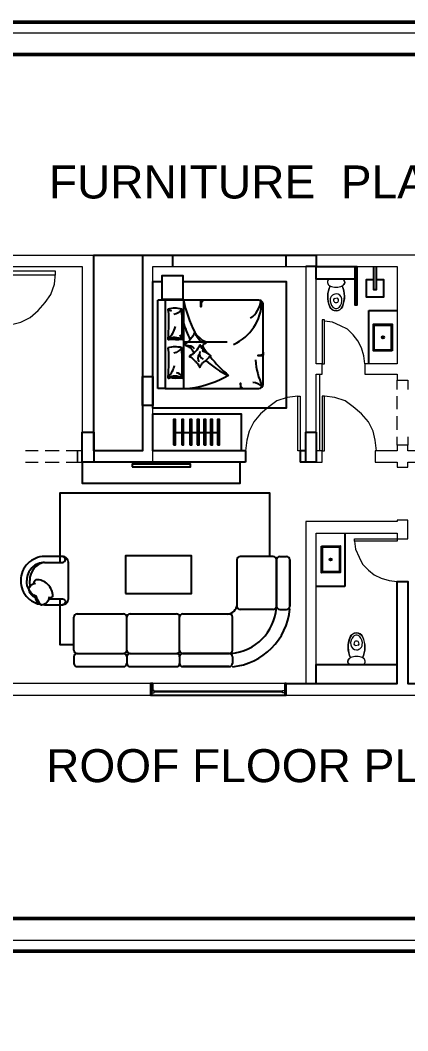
# Model space of a CAD drawing. Header units: inches. Extents: x -279 to 561, y -345 to 342.
# Drawn here: x -186.11 to -178.97, y -271.81 to -253.21 of the extents above; entities that cross this region are included whole.
import ezdxf

# ---------------------------------------------------------------- set-up
doc = ezdxf.new("R2010")
doc.units = ezdxf.units.IN
doc.header["$LTSCALE"] = 0.5
doc.header["$MEASUREMENT"] = 0
for name, color, linetype in [('CADER', 7, 'Continuous'), ('PDF2_Geometry', 7, 'Continuous'), ('PDF2_P-SANR-FIXT', 7, 'Continuous'), ('S-DIM', 7, 'Continuous')]:
    doc.layers.add(name, color=color, linetype=linetype)
doc.layers.add('G-ANNO-HLIN', color=5, linetype='Continuous', lineweight=50)
doc.styles.get("Standard").update_dxf_attribs({"font": 'arial.ttf'})
doc.dimstyles.get("Standard").update_dxf_attribs({"dimtxt": 0.18, "dimasz": 0.18, "dimexe": 0.18, "dimexo": 0.0625, "dimgap": 0.09, "dimtad": 0, "dimtih": 1, "dimtoh": 1, "dimzin": 0, "dimdsep": 46, "dimtxsty": 'Standard', "dimcen": 0.09, "dimadec": 0, "dimazin": 0, "dimtfac": 1, "dimtofl": 0, "dimtmove": 0, "dimatfit": 3, "dimfxl": 1, "dimtolj": 1, "dimtzin": 0, "dimarcsym": 0})

# ---------------------------------------------------------------- blocks, each defined once
blk = doc.blocks.new('*X994')
at = {"color": 0}
for p, q in [((3148, 8143), (3148, 8143)), ((3156, 8183), (3156, 8183)), ((3283, 8050), (3283, 8050)), ((3154, 7951), (3154, 7951)), ((3209, 8024), (3209, 8024)), ((3252, 7997), (3252, 7997))]:
    blk.add_line(p, q, dxfattribs=at)
blk = doc.blocks.new('*X993')
at = {"color": 0}
for p, q in [((3156, 8183), (3156, 8183)), ((3140, 7940), (3140, 7940))]:
    blk.add_line(p, q, dxfattribs=at)
blk = doc.blocks.new('*X992')
at = {"color": 0}
for p, q in [((3156, 8183), (3156, 8183)), ((3140, 7940), (3140, 7940))]:
    blk.add_line(p, q, dxfattribs=at)
blk = doc.blocks.new('*X991')
at = {"color": 0}
for p, q in [((3163, 7776), (3163, 7776)), ((3236, 7676), (3236, 7676)), ((3244, 7699), (3244, 7699)), ((3340, 7689), (3340, 7689)), ((3422, 7761), (3422, 7761))]:
    blk.add_line(p, q, dxfattribs=at)
blk = doc.blocks.new('*D1071')
at = {"color": 0, "linetype": 'ByBlock', "lineweight": -2, "transparency": 16777216}
for p, q in [((558.652, 342.279), (558.652, 342.473)), ((560.652, 342.279), (560.652, 342.473)), ((558.832, 342.293), (559.172, 342.293)), ((560.472, 342.293), (560.132, 342.293))]:
    blk.add_line(p, q, dxfattribs=at)
at = {"color": 0, "linetype": 'ByBlock', "transparency": 16777216}
for points in [[(558.832, 342.323), (558.832, 342.263), (558.652, 342.293)], [(560.472, 342.323), (560.472, 342.263), (560.652, 342.293)]]:
    blk.add_solid(points, dxfattribs=at)
at = {"layer": 'Defpoints', "color": 0, "linetype": 'ByBlock', "transparency": 16777216}
for p in [(560.652, 342.293), (558.652, 342.216), (560.652, 342.216)]:
    blk.add_point(p, dxfattribs=at)
at = {"layer": 'Defpoints', "color": 0, "ltscale": 0.5, "transparency": 16777216}
for p in [(-209.5, -305.36), (-209.5, -305.81), (-209.5, -305.81)]:
    blk.add_point(p, dxfattribs=at)
at = {"layer": 'S-DIM', "color": 0, "lineweight": -2, "ltscale": 0.5, "transparency": 16777216}
for p, q in [((-209.5, -305.18), (-209.5, -305)), ((-209.563, -305.36), (-209.68, -305.36)), ((-209.563, -305.81), (-209.68, -305.81)), ((-209.5, -305.99), (-209.5, -306.17))]:
    blk.add_line(p, q, dxfattribs=at)
at = {"layer": 'S-DIM', "color": 0, "ltscale": 0.5, "transparency": 16777216}
for points in [[(-209.53, -305.18), (-209.47, -305.18), (-209.5, -305.36)], [(-209.53, -305.99), (-209.47, -305.99), (-209.5, -305.81)]]:
    blk.add_solid(points, dxfattribs=at)
at = {"color": 0, "linetype": 'ByBlock', "transparency": 16777216, "insert": (559.652, 342.293), "char_height": 0.18, "attachment_point": 5}
blk.add_mtext('\\A1;2.0000', dxfattribs=at)
at = {"layer": 'S-DIM', "color": 0, "ltscale": 0.5, "transparency": 16777216, "insert": (-209.5, -305.585), "char_height": 0.18, "attachment_point": 5}
blk.add_mtext('\\A1;0.45', dxfattribs=at)

msp = doc.modelspace()

# ---------------------------------------------------------------- linework, layer by layer
for p, q in [((-183.574, -259.987), (-183.574, -258.364)), ((-183.439, -258.364), (-183.574, -258.364)), ((-183.439, -258.364), (-183.439, -259.987)), ((-181.717, -258.364), (-183.439, -258.364)), ((-183.098, -258.364), (-183.098, -259.987)), ((-183.383, -258.531), (-183.324, -258.557)), ((-179.692, -259.535), (-179.692, -258.552)), ((-179.692, -258.552), (-179.166, -258.552)), ((-183.439, -259.987), (-183.574, -259.987)), ((-183.439, -259.987), (-181.713, -259.987)), ((-180.131, -262.647), (-180.131, -263.629)), ((-180.131, -263.629), (-180.658, -263.629))]:
    msp.add_line(p, q)
at = {"ltscale": 0.1}
msp.add_line((-182.298, -259.134), (-183.11, -259.134), dxfattribs=at)
at = {"ltscale": 0.5}
for p, q in [((-182.436, -260.806), (-183.282, -260.806)), ((-180.658, -265.418), (-180.658, -265.068)), ((-180.658, -265.068), (-179.166, -265.068))]:
    msp.add_line(p, q, dxfattribs=at)
at = {"linetype": 'Continuous'}
for p, q in [((-182.119, -263.142), (-182.119, -263.993)), ((-181.45, -263.081), (-182.058, -263.081)), ((-181.389, -263.142), (-181.389, -263.993)), ((-181.389, -263.993), (-181.389, -263.142)), ((-181.329, -263.081), (-181.207, -263.081)), ((-181.329, -263.081), (-181.207, -263.081)), ((-181.329, -263.081), (-181.207, -263.081)), ((-181.146, -263.142), (-181.146, -263.993)), ((-181.146, -263.993), (-181.146, -263.142)), ((-185.055, -264.134), (-184.204, -264.134)), ((-184.083, -264.134), (-183.232, -264.134)), ((-183.111, -264.134), (-182.26, -264.134)), ((-181.45, -264.053), (-182.058, -264.053)), ((-181.329, -264.053), (-181.207, -264.053)), ((-181.329, -264.053), (-181.207, -264.053)), ((-185.116, -264.803), (-185.116, -264.195)), ((-184.144, -264.803), (-184.144, -264.195)), ((-184.143, -264.803), (-184.143, -264.195)), ((-183.172, -264.803), (-183.172, -264.195)), ((-182.199, -264.803), (-182.199, -264.195)), ((-185.055, -264.863), (-184.204, -264.863)), ((-184.083, -264.863), (-183.232, -264.863)), ((-182.26, -264.863), (-183.111, -264.863)), ((-183.111, -264.863), (-182.26, -264.863)), ((-185.116, -264.924), (-185.116, -265.046)), ((-184.144, -264.924), (-184.144, -265.046)), ((-184.143, -264.924), (-184.143, -265.046)), ((-183.172, -264.924), (-183.172, -265.046)), ((-183.172, -264.924), (-183.172, -265.046)), ((-183.172, -264.924), (-183.172, -265.046)), ((-182.199, -264.924), (-182.199, -265.046)), ((-182.199, -264.924), (-182.199, -265.046)), ((-185.055, -265.107), (-184.204, -265.107)), ((-184.083, -265.107), (-183.232, -265.107)), ((-182.26, -265.107), (-183.111, -265.107)), ((-183.111, -265.107), (-182.26, -265.107))]:
    msp.add_line(p, q, dxfattribs=at)
at = {"ltscale": 0.5}
for points in [[(-180.658, -257.744), (-179.939, -257.744), (-179.939, -257.975), (-180.658, -257.975)], [(-179.939, -257.744), (-179.911, -257.744), (-179.911, -258.452), (-179.939, -258.452)], [(-183.497, -258.344), (-183.108, -258.344), (-183.108, -257.916), (-183.497, -257.916)], [(-183.663, -260.455), (-182.041, -260.455), (-182.041, -261.133), (-183.663, -261.133)], [(-183.282, -261.023), (-183.245, -261.023), (-183.245, -260.558), (-183.282, -260.558)], [(-183.134, -261.023), (-183.098, -261.023), (-183.098, -260.558), (-183.134, -260.558)], [(-182.982, -261.023), (-182.946, -261.023), (-182.946, -260.558), (-182.982, -260.558)], [(-182.848, -261.023), (-182.811, -261.023), (-182.811, -260.558), (-182.848, -260.558)], [(-182.727, -261.023), (-182.691, -261.023), (-182.691, -260.558), (-182.727, -260.558)], [(-182.602, -261.023), (-182.565, -261.023), (-182.565, -260.558), (-182.602, -260.558)], [(-182.472, -261.023), (-182.436, -261.023), (-182.436, -260.558), (-182.472, -260.558)], [(-182.056, -261.346), (-184.963, -261.346), (-184.963, -261.729), (-182.056, -261.729)], [(-184.047, -261.429), (-182.973, -261.429), (-182.973, -261.378), (-184.047, -261.378)]]:
    msp.add_lwpolyline(points, close=True, dxfattribs=at)
for points in [[(-179.557, -257.744), (-179.557, -258.168), (-179.596, -258.168), (-179.596, -257.744)], [(-179.557, -257.982), (-179.42, -257.982), (-179.42, -258.303), (-179.735, -258.303), (-179.735, -257.982), (-179.596, -257.982)], [(-183.108, -258.015), (-181.21, -258.015), (-181.21, -260.349), (-183.663, -260.349), (-183.663, -258.015), (-183.497, -258.015)], [(-185.368, -263.19), (-185.368, -261.909), (-181.516, -261.909), (-181.516, -263.081)], [(-185.116, -264.707), (-185.368, -264.707), (-185.368, -263.858)], [(-184.143, -264.707), (-184.144, -264.707)]]:
    msp.add_lwpolyline(points, dxfattribs=at)
for points in [[(-182.731, -258.366), (-182.734, -258.366), (-182.737, -258.366), (-182.738, -258.367), (-182.74, -258.367), (-182.741, -258.368), (-182.741, -258.369), (-182.742, -258.37), (-182.742, -258.371), (-182.742, -258.372), (-182.742, -258.373), (-182.742, -258.374), (-182.742, -258.374), (-182.742, -258.375), (-182.742, -258.375), (-182.742, -258.375), (-182.743, -258.375), (-182.744, -258.374), (-182.745, -258.373), (-182.746, -258.372), (-182.747, -258.37), (-182.748, -258.369), (-182.749, -258.368), (-182.75, -258.367), (-182.751, -258.366), (-182.752, -258.365), (-182.753, -258.365), (-182.754, -258.366), (-182.755, -258.367), (-182.755, -258.368), (-182.756, -258.369), (-182.757, -258.372), (-182.757, -258.374), (-182.758, -258.377), (-182.758, -258.38), (-182.759, -258.383), (-182.759, -258.386), (-182.76, -258.388), (-182.76, -258.39), (-182.76, -258.39), (-182.76, -258.39), (-182.76, -258.388), (-182.76, -258.386), (-182.761, -258.384), (-182.761, -258.381), (-182.761, -258.377), (-182.761, -258.374), (-182.762, -258.372), (-182.763, -258.369), (-182.763, -258.367), (-182.764, -258.366), (-182.765, -258.365), (-182.766, -258.364), (-182.767, -258.363), (-182.768, -258.363), (-182.769, -258.363), (-182.77, -258.364), (-182.771, -258.365), (-182.772, -258.367), (-182.773, -258.369), (-182.773, -258.374), (-182.774, -258.379), (-182.775, -258.387), (-182.775, -258.397), (-182.776, -258.409), (-182.776, -258.423), (-182.777, -258.438), (-182.778, -258.452), (-182.778, -258.464), (-182.778, -258.474), (-182.779, -258.481), (-182.779, -258.484), (-182.779, -258.482), (-182.779, -258.475), (-182.779, -258.465), (-182.779, -258.453), (-182.779, -258.439), (-182.78, -258.425), (-182.78, -258.411), (-182.781, -258.398), (-182.782, -258.388), (-182.783, -258.38), (-182.785, -258.374), (-182.787, -258.369), (-182.789, -258.366), (-182.79, -258.365)], [(-181.635, -259.909), (-181.635, -258.433)], [(-183.128, -259.083), (-183.16, -258.999)], [(-181.635, -259.32), (-181.635, -259.328), (-181.635, -259.333), (-181.635, -259.336), (-181.635, -259.339), (-181.635, -259.342), (-181.635, -259.344), (-181.636, -259.345), (-181.636, -259.346), (-181.636, -259.347), (-181.637, -259.347), (-181.638, -259.348), (-181.639, -259.348), (-181.64, -259.348), (-181.64, -259.348), (-181.641, -259.348), (-181.642, -259.348), (-181.643, -259.348), (-181.643, -259.348), (-181.643, -259.348), (-181.642, -259.349), (-181.642, -259.349), (-181.641, -259.35), (-181.64, -259.351), (-181.638, -259.352), (-181.637, -259.353), (-181.636, -259.354), (-181.635, -259.355), (-181.635, -259.356), (-181.634, -259.356), (-181.634, -259.357), (-181.635, -259.358), (-181.635, -259.359), (-181.636, -259.359), (-181.638, -259.36), (-181.64, -259.36), (-181.642, -259.361), (-181.644, -259.361), (-181.647, -259.362), (-181.649, -259.362), (-181.652, -259.362), (-181.654, -259.363), (-181.655, -259.363), (-181.655, -259.363), (-181.655, -259.363), (-181.654, -259.363), (-181.652, -259.363), (-181.65, -259.364), (-181.647, -259.364), (-181.644, -259.364), (-181.642, -259.364), (-181.64, -259.365), (-181.638, -259.365), (-181.636, -259.366), (-181.635, -259.367), (-181.634, -259.367), (-181.633, -259.368), (-181.633, -259.369), (-181.633, -259.37), (-181.633, -259.371), (-181.633, -259.372), (-181.634, -259.372), (-181.635, -259.373), (-181.638, -259.374), (-181.641, -259.374), (-181.646, -259.375), (-181.653, -259.375), (-181.661, -259.376), (-181.671, -259.376), (-181.683, -259.377), (-181.695, -259.377), (-181.706, -259.378), (-181.717, -259.378), (-181.725, -259.378), (-181.731, -259.379), (-181.733, -259.379), (-181.731, -259.379), (-181.726, -259.379), (-181.718, -259.379), (-181.707, -259.379), (-181.696, -259.379), (-181.684, -259.379), (-181.672, -259.38), (-181.662, -259.38), (-181.653, -259.381), (-181.647, -259.382), (-181.641, -259.384), (-181.637, -259.385), (-181.635, -259.387), (-181.634, -259.388)], [(-182.01, -259.986), (-182.013, -259.986), (-182.014, -259.985), (-182.016, -259.985), (-182.017, -259.985), (-182.018, -259.984), (-182.018, -259.983), (-182.019, -259.983), (-182.019, -259.982), (-182.019, -259.981), (-182.019, -259.98), (-182.019, -259.979), (-182.019, -259.979), (-182.019, -259.978), (-182.019, -259.978), (-182.019, -259.978), (-182.02, -259.978), (-182.02, -259.979), (-182.021, -259.98), (-182.022, -259.981), (-182.023, -259.982), (-182.024, -259.983), (-182.025, -259.984), (-182.026, -259.985), (-182.027, -259.986), (-182.027, -259.986), (-182.028, -259.986), (-182.029, -259.986), (-182.029, -259.985), (-182.03, -259.984), (-182.031, -259.983), (-182.031, -259.981), (-182.032, -259.979), (-182.032, -259.976), (-182.033, -259.974), (-182.033, -259.971), (-182.033, -259.969), (-182.034, -259.967), (-182.034, -259.966), (-182.034, -259.965), (-182.034, -259.966), (-182.034, -259.967), (-182.034, -259.969), (-182.034, -259.971), (-182.035, -259.973), (-182.035, -259.976), (-182.035, -259.979), (-182.036, -259.981), (-182.036, -259.983), (-182.037, -259.985), (-182.038, -259.986), (-182.038, -259.987), (-182.039, -259.987), (-182.04, -259.988), (-182.041, -259.988), (-182.042, -259.988), (-182.043, -259.987), (-182.043, -259.987), (-182.044, -259.985), (-182.045, -259.983), (-182.045, -259.979), (-182.046, -259.975), (-182.046, -259.968), (-182.047, -259.96), (-182.047, -259.949), (-182.048, -259.938), (-182.048, -259.926), (-182.049, -259.914), (-182.049, -259.904), (-182.049, -259.895), (-182.05, -259.89), (-182.05, -259.887), (-182.05, -259.889), (-182.05, -259.895), (-182.05, -259.903), (-182.05, -259.913), (-182.05, -259.925), (-182.05, -259.937), (-182.051, -259.948), (-182.051, -259.959), (-182.052, -259.967), (-182.053, -259.974), (-182.054, -259.979), (-182.056, -259.983), (-182.058, -259.986), (-182.059, -259.987)]]:
    msp.add_lwpolyline(points)
for points in [[(-183.389, -258.527, 0.267769), (-183.38, -258.56, -0.037739), (-183.39, -259.066, 0.684696), (-183.36, -259.08, -0.060702), (-183.125, -259.085, -0.046649), (-183.37, -259.083, -1.318436)], [(-183.133, -258.527, 0.144019), (-183.387, -258.528, 0.248643)], [(-183.125, -259.085, 0.021276), (-183.133, -258.527, -0.206383), (-183.279, -258.626, 0.237198)], [(-183.383, -259.074, 0.143972), (-183.248, -258.848, 1.292232)], [(-182.774, -259.221, -0.069098), (-182.686, -259.145, 0.658965), (-182.688, -259.129, -0.049789), (-182.737, -259.112, -0.103757), (-182.765, -259.09, 0.055725), (-182.852, -259.01, -0.11866), (-182.868, -258.991, 0.016811), (-182.887, -258.956, 0.70791), (-182.899, -258.956, -0.16964), (-183.076, -259.173, 0.664036), (-183.074, -259.185, 0.023706), (-183.008, -259.216, -0.134834), (-182.958, -259.255, 0.012748), (-182.901, -259.327)], [(-183.389, -259.237, 0.267769), (-183.38, -259.271, -0.037739), (-183.39, -259.776, 0.684696), (-183.36, -259.791, -0.060702), (-183.125, -259.796, -0.046649), (-183.37, -259.793, -1.318436)], [(-183.133, -259.237, 0.144019), (-183.387, -259.239, 0.248643)], [(-183.125, -259.796, 0.021276), (-183.133, -259.237, -0.206383), (-183.279, -259.337, 0.237198)], [(-182.7, -259.319, 0.263265), (-182.729, -259.299, -0.026108), (-182.754, -259.296, 0.027613), (-182.722, -259.297, -0.089259), (-182.787, -259.194, 0.662242), (-182.8, -259.193, -0.162037), (-182.986, -259.386, 0.676499), (-182.984, -259.405, -0.160513), (-182.922, -259.448, 0.07473), (-182.876, -259.492, -0.187721), (-182.811, -259.591, 0.70791), (-182.799, -259.592, -0.010003), (-182.763, -259.534, -0.113819), (-182.719, -259.492, 0.099539), (-182.643, -259.421, -0.173425), (-182.608, -259.398, 0.589988), (-182.603, -259.38, 0.137312), (-182.741, -259.307, 0.137312)], [(-182.27, -259.747, -0.095039), (-182.985, -259.989)], [(-185.657, -263.19, 0.414214), (-185.986, -263.518), (-185.986, -263.524)], [(-185.657, -263.19, 0.372719), (-185.931, -263.518), (-185.931, -263.524)], [(-185.657, -263.19), (-185.328, -263.19, 0.414214), (-185.274, -263.135), (-185.274, -263.135, 0.414214), (-185.328, -263.08)], [(-185.943, -263.693, -0.130591), (-185.986, -263.529), (-185.986, -263.524)], [(-185.814, -263.839, -0.306663), (-185.945, -263.675, -0.30633), (-185.825, -263.568, 0.872847)], [(-185.919, -263.623, -0.072384), (-185.931, -263.529), (-185.931, -263.524)], [(-185.578, -263.847, 0.165541), (-185.505, -263.813, 0.425989), (-185.819, -263.506, 0.121523), (-185.862, -263.579, -7.115464)], [(-185.712, -263.977, -0.14773), (-185.807, -263.817, -0.213343), (-185.945, -263.675, -0.178662)], [(-185.574, -263.82, -0.356772), (-185.712, -263.977, -0.249542), (-185.826, -263.834, 9.61688)], [(-185.58, -263.858), (-185.328, -263.858, -0.414214), (-185.274, -263.913), (-185.274, -263.913, -0.414214), (-185.328, -263.968)]]:
    msp.add_lwpolyline(points, format="xyb")
for points in [[(-179.261, -259.292), (-179.606, -259.296), (-179.606, -258.805), (-179.261, -258.801)], [(-179.281, -259.281), (-179.591, -259.281), (-179.591, -258.82), (-179.281, -258.82)], [(-180.562, -262.889), (-180.217, -262.885), (-180.217, -263.376), (-180.562, -263.38)], [(-180.542, -262.9), (-180.232, -262.9), (-180.232, -263.361), (-180.542, -263.361)]]:
    msp.add_lwpolyline(points, close=True)
at = {"ltscale": 0.03}
msp.add_lwpolyline([(-185.219, -263.524), (-185.219, -263.19, 0.414214), (-185.328, -263.08), (-185.657, -263.08, 0.414214), (-186.095, -263.518), (-186.095, -263.524), (-186.095, -263.529, 0.414214), (-185.657, -263.968), (-185.328, -263.968, 0.414214), (-185.219, -263.858), (-185.219, -263.524)], format="xyb", dxfattribs=at)
msp.add_lwpolyline([(-184.168, -263.761), (-182.953, -263.761), (-182.953, -263.069), (-184.168, -263.069)], close=True, dxfattribs=at)
for centre in [(-179.43, -259.046), (-180.394, -263.135)]:
    msp.add_circle(centre, 0.0204)
for centre, radius, start, end in [((-180.68, -257.856), 2.471, 191.8679, 206.3247), ((-181.713, -258.442), 0.078, 0, 93.5376), ((-182.547, -258.369), 0.887, 294.6078, 358.3033), ((-182.123, -258.326), 0.448, 305.1901, 354.0206), ((-181.681, -258.405), 1.466, 193.905, 207.8169), ((-183.266, -259.336), 0.287, 60.7125, 115.009), ((-182.896, -259.005), 0.0315, 336.8352, 27.7218), ((-182.957, -259.008), 0.0905, 353.675, 10.882), ((-182.605, -258.906), 0.276, 197.8602, 241.5122), ((-183.031, -259.378), 0.179, 43.2035, 95.0556), ((-180.68, -257.856), 2.471, 212.9314, 216.951), ((-182.687, -259.157), 0.0188, 73.7967, 130.4566), ((-182.691, -259.147), 0.0129, 39.7097, 85.9506), ((-182.69, -259.427), 0.147, 152.6104, 209.361), ((-182.689, -259.34), 0.118, 164.0372, 243.4536), ((-181.681, -258.405), 1.466, 226.5887, 246.3156), ((-180.68, -257.856), 2.471, 218.6329, 229.9449), ((-180.505, -259.395), 1.27, 182.9917, 205.6819), ((-183.605, -259.51), 0.34, 312.0118, 350.9635), ((-183.266, -260.046), 0.287, 60.7125, 115.009), ((-183.235, -259.814), 0.116, 17.4073, 88.5129), ((-181.834, -260.101), 0.226, 37.8553, 88.4405), ((-181.713, -259.909), 0.078, 270, 0)]:
    msp.add_arc(centre, radius, start, end)
at = {"linetype": 'Continuous'}
for centre, radius, start, end in [((-182.058, -263.142), 0.0608, 90, 180), ((-181.45, -263.142), 0.0608, 0, 90), ((-181.45, -263.142), 0.0608, 0, 90), ((-181.329, -263.142), 0.0608, 90, 180), ((-181.329, -263.142), 0.0608, 90, 180), ((-181.207, -263.142), 0.0608, 0, 90), ((-181.207, -263.142), 0.0608, 0, 90), ((-185.055, -264.195), 0.0608, 90, 180), ((-184.204, -264.195), 0.0608, 0, 90), ((-184.083, -264.195), 0.0608, 90, 180), ((-183.232, -264.195), 0.0608, 0, 90), ((-183.111, -264.195), 0.0608, 90, 180), ((-182.305, -263.949), 0.19, 275.0957, 355.265), ((-182.26, -264.195), 0.0608, 0, 90), ((-182.305, -263.949), 0.919, 275.0957, 355.265), ((-182.305, -263.949), 1.163, 275.0957, 355.265), ((-182.058, -263.993), 0.0608, 180, 270), ((-181.45, -263.993), 0.0608, 270, 0), ((-181.45, -263.993), 0.0608, 270, 0), ((-181.329, -263.993), 0.0608, 180, 270), ((-181.329, -263.993), 0.0608, 180, 270), ((-181.207, -263.993), 0.0608, 270, 0), ((-181.207, -263.993), 0.0608, 270, 0), ((-185.055, -264.803), 0.0608, 180, 270), ((-185.055, -264.924), 0.0608, 90, 180), ((-184.204, -264.803), 0.0608, 270, 0), ((-184.204, -264.924), 0.0608, 0, 90), ((-184.083, -264.803), 0.0608, 180, 270), ((-184.083, -264.924), 0.0608, 90, 180), ((-183.232, -264.803), 0.0608, 270, 0), ((-183.232, -264.924), 0.0608, 0, 90), ((-183.111, -264.803), 0.0608, 180, 270), ((-183.111, -264.803), 0.0608, 180, 270), ((-183.111, -264.924), 0.0608, 90, 180), ((-183.111, -264.924), 0.0608, 90, 180), ((-182.26, -264.803), 0.0608, 270, 0), ((-182.26, -264.803), 0.0608, 270, 0), ((-182.26, -264.924), 0.0608, 0, 90), ((-182.26, -264.924), 0.0608, 0, 90), ((-185.055, -265.046), 0.0608, 180, 270), ((-184.204, -265.046), 0.0608, 270, 0), ((-184.083, -265.046), 0.0608, 180, 270), ((-183.232, -265.046), 0.0608, 270, 0), ((-183.111, -265.046), 0.0608, 180, 270), ((-183.111, -265.046), 0.0608, 180, 270), ((-182.26, -265.046), 0.0608, 270, 0), ((-182.26, -265.046), 0.0608, 270, 0)]:
    msp.add_arc(centre, radius, start, end, dxfattribs=at)
at = {"layer": 'CADER', "lineweight": 18}
for points in [[(-194.723, -253.242), (-169.021, -253.242), (-169.021, -270.341), (-194.723, -270.341)], [(-194.528, -253.438), (-169.216, -253.438), (-169.216, -270.145), (-194.528, -270.145)]]:
    msp.add_lwpolyline(points, close=True, dxfattribs=at)
at = {"layer": 'G-ANNO-HLIN', "color": 0}
for points in [[(-194.723, -253.242), (-169.021, -253.242), (-169.021, -270.341), (-194.723, -270.341)], [(-194.124, -253.841), (-169.62, -253.841), (-169.62, -269.741), (-194.124, -269.741)]]:
    msp.add_lwpolyline(points, close=True, dxfattribs=at)
at = {"layer": 'PDF2_Geometry', "lineweight": 20}
msp.add_lwpolyline([(-191.848, -259.94), (-191.848, -265.631), (-191.848, -258.639), (-191.848, -258.639), (-191.848, -257.531), (-186.647, -257.531), (-186.647, -257.424), (-186.456, -257.424), (-186.456, -257.531), (-184.75, -257.531)], dxfattribs=at)
at = {"layer": 'PDF2_Geometry', "lineweight": 9}
for points in [[(-191.848, -265.631), (-171.854, -265.631), (-171.854, -257.531), (-179.166, -257.531)], [(-175.755, -257.531), (-180.658, -257.531)], [(-186.456, -257.744), (-184.963, -257.744), (-184.963, -261.133), (-185.049, -261.133), (-185.049, -261.346), (-183.663, -261.346), (-183.663, -257.744), (-180.85, -257.744), (-180.85, -261.346), (-180.551, -261.346), (-180.551, -261.133), (-180.658, -261.133), (-180.658, -259.726), (-180.551, -259.726), (-180.551, -259.535), (-180.658, -259.535), (-180.658, -257.744), (-179.166, -257.744), (-179.166, -259.535), (-179.762, -259.535), (-179.762, -259.726), (-179.166, -259.726), (-179.166, -259.833), (-178.974, -259.833)], [(-186.456, -258.831), (-186.264, -258.81), (-186.093, -258.767), (-185.923, -258.682), (-185.773, -258.554), (-185.646, -258.405), (-185.539, -258.256), (-185.475, -258.064), (-185.454, -257.872)], [(-179.762, -259.535), (-179.784, -259.385), (-179.826, -259.236), (-179.89, -259.108), (-179.976, -259.002), (-180.082, -258.895), (-180.21, -258.831), (-180.359, -258.767), (-180.508, -258.746)], [(-180.594, -261.133), (-180.594, -259.726)], [(-180.658, -265.418), (-180.658, -262.647), (-179.166, -262.647), (-179.166, -262.753), (-178.974, -262.753), (-178.974, -262.412), (-179.166, -262.412), (-179.166, -262.433), (-180.85, -262.433), (-180.85, -265.418), (-191.657, -265.418), (-191.657, -260.131), (-186.647, -260.131), (-186.647, -261.474)], [(-180.999, -260.131), (-181.191, -260.153), (-181.382, -260.217), (-181.532, -260.323), (-181.681, -260.451), (-181.809, -260.6), (-181.894, -260.771), (-181.937, -260.941), (-181.958, -261.133)], [(-179.549, -261.133), (-179.571, -260.941), (-179.613, -260.771), (-179.698, -260.6), (-179.826, -260.451), (-179.976, -260.323), (-180.125, -260.217), (-180.317, -260.153), (-180.508, -260.131)], [(-172.067, -261.133), (-178.974, -261.133), (-178.974, -261.027), (-179.166, -261.027), (-179.166, -261.133), (-179.571, -261.133), (-179.571, -261.346), (-179.166, -261.346), (-179.166, -261.432), (-178.974, -261.432), (-178.974, -261.346), (-175.414, -261.346)], [(-179.954, -262.796), (-179.933, -262.945), (-179.869, -263.094), (-179.805, -263.222), (-179.698, -263.329), (-179.592, -263.414), (-179.464, -263.478), (-179.315, -263.521), (-179.166, -263.542)]]:
    msp.add_lwpolyline(points, dxfattribs=at)
at = {"layer": 'PDF2_Geometry', "lineweight": 25}
for points in [[(-183.855, -257.531), (-183.855, -261.133), (-184.75, -261.133), (-184.75, -257.531), (-180.658, -257.531), (-180.658, -257.744), (-180.85, -257.744)], [(-183.301, -257.531), (-183.301, -257.744)], [(-181.212, -257.744), (-181.212, -257.531)], [(-181.958, -261.133), (-183.663, -261.133)], [(-181.958, -261.133), (-181.958, -261.346)], [(-180.85, -261.133), (-180.956, -261.133)], [(-180.956, -261.133), (-180.956, -261.346)], [(-181.958, -261.346), (-183.663, -261.346)], [(-180.85, -261.346), (-180.956, -261.346)], [(-183.706, -265.631), (-183.685, -265.631), (-183.685, -265.546), (-183.663, -265.546), (-183.663, -265.418), (-183.706, -265.418), (-183.706, -265.631), (-182.768, -265.631), (-181.212, -265.631), (-181.212, -265.418), (-181.233, -265.418), (-181.233, -265.546), (-181.233, -265.631), (-181.212, -265.631), (-181.212, -265.418), (-179.166, -265.418), (-179.166, -263.542), (-178.974, -263.542), (-178.974, -265.418), (-175.414, -265.418)]]:
    msp.add_lwpolyline(points, dxfattribs=at)
at = {"layer": 'PDF2_Geometry', "lineweight": 20}
for points in [[(-186.456, -257.893), (-185.454, -257.893), (-185.454, -257.829), (-186.456, -257.829)], [(-180.508, -259.535), (-180.508, -258.725), (-180.551, -258.725), (-180.551, -259.535)], [(-180.999, -261.133), (-180.999, -260.131), (-180.956, -260.131), (-180.956, -261.133)], [(-180.508, -261.133), (-180.508, -260.131), (-180.551, -260.131), (-180.551, -261.133)], [(-179.166, -262.796), (-179.954, -262.796), (-179.954, -262.753), (-179.166, -262.753)], [(-183.642, -265.588), (-183.642, -265.546), (-183.685, -265.546), (-183.685, -265.588)], [(-181.276, -265.588), (-181.276, -265.546), (-181.233, -265.546), (-181.233, -265.588)]]:
    msp.add_lwpolyline(points, close=True, dxfattribs=at)
at = {"layer": 'PDF2_Geometry', "lineweight": 25}
for points in [[(-183.663, -259.769), (-183.663, -260.302), (-183.855, -260.302), (-183.855, -259.769)], [(-184.75, -260.792), (-184.75, -261.346), (-184.963, -261.346), (-184.963, -260.792)], [(-180.658, -260.792), (-180.658, -261.346), (-180.85, -261.346), (-180.85, -260.792)]]:
    msp.add_lwpolyline(points, close=True, dxfattribs=at)
at = {"layer": 'PDF2_Geometry', "color": 251, "lineweight": 9, "true_color": 0x626466}
for points in [[(-179.166, -260.003), (-179.166, -259.833), (-178.974, -259.833), (-178.974, -260.003)], [(-179.166, -260.366), (-179.166, -260.131)], [(-179.166, -260.75), (-179.166, -260.494)], [(-178.974, -260.877), (-178.974, -261.027), (-179.166, -261.027), (-179.166, -260.877)], [(-185.773, -261.133), (-186.008, -261.133)], [(-185.39, -261.133), (-185.646, -261.133)], [(-185.262, -261.346), (-185.049, -261.346), (-185.049, -261.133), (-185.262, -261.133)], [(-186.008, -261.346), (-185.773, -261.346)], [(-185.646, -261.346), (-185.39, -261.346)]]:
    msp.add_lwpolyline(points, dxfattribs=at)
at = {"layer": 'PDF2_Geometry', "lineweight": 30}
msp.add_lwpolyline([(-181.276, -265.567), (-183.642, -265.567)], dxfattribs=at)
at = {"layer": 'PDF2_P-SANR-FIXT', "lineweight": 18}
for points in [[(-180.418, -257.978), (-180.418, -257.973, 0.616087), (-180.407, -258.096)], [(-180.179, -258.096, 0.616087), (-180.167, -257.972, -0.604481), (-180.176, -258.095)], [(-180.406, -258.483, -0.214584), (-180.403, -258.097, 0.21441), (-180.408, -258.483, 0.294652), (-180.294, -258.558, -0.294652), (-180.406, -258.483)], [(-180.238, -258.496, 0.237716), (-180.186, -258.337, 0.368464), (-180.293, -258.246, 0.210543), (-180.373, -258.281, 0.146578), (-180.399, -258.336, 0.237716), (-180.348, -258.496)], [(-180.328, -258.33, 0.278182), (-180.338, -258.374, 0.737458), (-180.247, -258.372, 0.278202), (-180.258, -258.33)], [(-179.804, -264.56, -0.214584), (-179.807, -264.946, 0.21441), (-179.802, -264.56, 0.294652), (-179.916, -264.485, -0.294652), (-179.804, -264.56)], [(-179.972, -264.547, 0.237716), (-180.024, -264.706, 0.368464), (-179.917, -264.797, 0.210543), (-179.837, -264.762, 0.146578), (-179.811, -264.707, 0.237716), (-179.862, -264.547)], [(-179.882, -264.712, 0.278182), (-179.872, -264.669, 0.737458), (-179.963, -264.67, 0.278202), (-179.952, -264.712)], [(-180.031, -264.947, 0.616087), (-180.043, -265.07, -0.604481), (-180.034, -264.947)], [(-179.792, -265.064), (-179.792, -265.07, 0.616087), (-179.803, -264.947)]]:
    msp.add_lwpolyline(points, format="xyb", dxfattribs=at)
for points in [[(-180.173, -257.973), (-180.173, -257.978)], [(-180.262, -258.335), (-180.268, -258.324), (-180.335, -258.335), (-180.324, -258.324)], [(-179.948, -264.708), (-179.942, -264.719), (-179.875, -264.708), (-179.886, -264.719)], [(-180.037, -265.07), (-180.037, -265.064)]]:
    msp.add_lwpolyline(points, dxfattribs=at)
for points in [[(-180.178, -258.483, -0.294652), (-180.292, -258.558, 0.294652), (-180.18, -258.483, 0.21441), (-180.183, -258.097, -0.214584)], [(-180.032, -264.56, -0.294652), (-179.918, -264.485, 0.294652), (-180.03, -264.56, 0.21441), (-180.027, -264.946, -0.214584)]]:
    msp.add_lwpolyline(points, format="xyb", close=True, dxfattribs=at)
for centre, radius, start, end in [((-180.382, -258.031), 0.0696, 122.271, 246.8796), ((-180.293, -257.831), 0.292, 246.8788, 293.1212), ((-180.299, -258.443), 0.0696, 224.3956, 275.836), ((-180.287, -258.443), 0.0696, 264.164, 315.6044), ((-179.923, -264.599), 0.0696, 84.164, 135.6044), ((-179.911, -264.599), 0.0696, 44.3956, 95.836), ((-179.917, -265.212), 0.292, 66.8788, 113.1212), ((-179.828, -265.011), 0.0696, 302.271, 66.8796)]:
    msp.add_arc(centre, radius, start, end, dxfattribs=at)

# ---------------------------------------------------------------- block references
at = {"xscale": 0.0009019384805245442, "yscale": 0.0009019384805245442, "zscale": 0.0009019384805245442}
for name in ['*X993', '*X992', '*X994', '*X991']:
    msp.add_blockref(name, (-185.761, -266.392), dxfattribs=at)

# ---------------------------------------------------------------- texts
for s, p in [(' FURNITURE  PLAN', (-185.814, -256.489)), ('ROOF FLOOR PLAN', (-185.629, -267.233))]:
    msp.add_text(s, height=0.60725).set_placement(p)

# ---------------------------------------------------------------- dimensions: what is measured, and where the dimension line sits
at = {"layer": 'S-DIM', "ltscale": 0.5}
dim = msp.add_linear_dim(base=(-209.5, -305.81), p1=(-209.5, -305.36), p2=(-209.5, -305.81), angle=90, dimstyle='Standard', dxfattribs=at)
dim.commit()
dim.dimension.update_dxf_attribs({"geometry": '*D1071', "text_midpoint": (-209.5, -305.585)})

doc.saveas('drawing.dxf')
